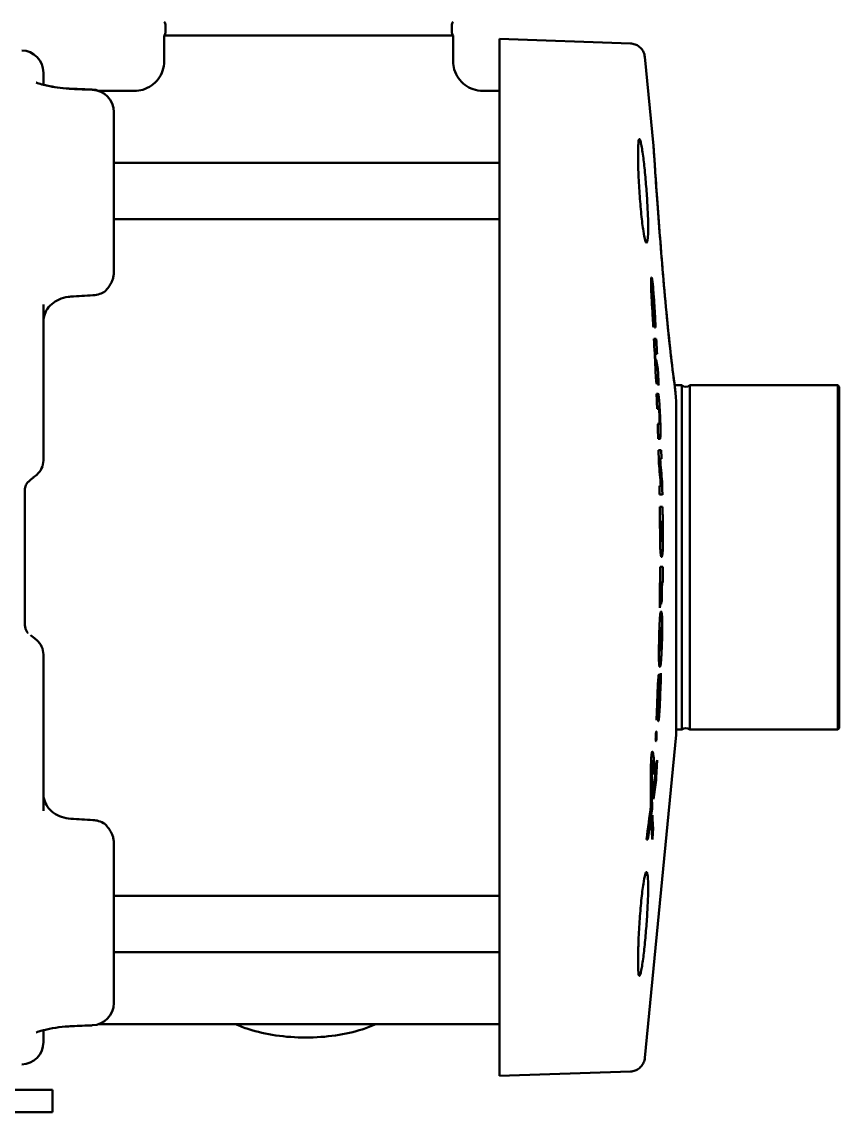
# Model space of a CAD drawing. Header units: millimetres. Extents: x -225363 to 347188, y -782467 to 813415.
# Drawn here: x 54386 to 54496.3, y 13628.4 to 13775.6 of the extents above; entities that cross this region are included whole.
import ezdxf

# ---------------------------------------------------------------- set-up
doc = ezdxf.new("R2010")
doc.units = ezdxf.units.MM
doc.layers.add('Visible (ISO)', color=7, linetype='Continuous', lineweight=50)

# ---------------------------------------------------------------- blocks, each defined once
blk = doc.blocks.new('bomtangap')
at = {"layer": 'Visible (ISO)'}
for p, q in [((54170.32, 20476.45), (54170.32, 20477.25)), ((54208.92, 20476.45), (54208.92, 20477.25)), ((54146.19, 20474.85), (54163.88, 20475.47)), ((54163.88, 20470.85), (54163.88, 20475.47)), ((54209.12, 20475.92), (54170.12, 20475.92)), ((54170.12, 20475.92), (54170.12, 20473.45)), ((54209.12, 20475.92), (54209.12, 20473.45)), ((54143.08, 20461.02), (54144.25, 20473.02)), ((54170.12, 20472.45), (54170.12, 20473.45)), ((54209.12, 20472.45), (54209.12, 20473.45)), ((54163.88, 20470.85), (54163.88, 20446.08)), ((54225.42, 20470.9), (54225.42, 20469.25)), ((54166.12, 20468.45), (54163.88, 20468.45)), ((54217.99, 20468.45), (54213.12, 20468.45)), ((54225.42, 20469.25), (54225.42, 20469.25)), ((54215.92, 20465.58), (54215.92, 20446.74)), ((54215.92, 20458.74), (54163.88, 20458.74)), ((54215.92, 20451.14), (54163.88, 20451.14)), ((54163.88, 20364.81), (54163.88, 20446.08)), ((54215.92, 20446.74), (54215.92, 20444.22)), ((54215.92, 20443.85), (54215.92, 20444.22)), ((54143.22, 20441.13), (54143.36, 20441.14)), ((54143.06, 20438.5), (54142.97, 20438.51)), ((54225.42, 20439.58), (54225.42, 20418.55)), ((54143.06, 20437.04), (54143.13, 20437.04)), ((54143.02, 20434.95), (54142.71, 20434.96)), ((54142.6, 20432.95), (54142.92, 20432.96)), ((54142.86, 20432.95), (54142.92, 20432.96)), ((54142.83, 20431), (54142.71, 20431)), ((54142.49, 20430.89), (54142.82, 20430.89)), ((54118.02, 20428.5), (54118.22, 20428.7)), ((54118.02, 20382.4), (54118.02, 20428.5)), ((54118.22, 20382.2), (54118.22, 20428.7)), ((54118.22, 20428.7), (54138.19, 20428.7)), ((54138.19, 20382.2), (54138.19, 20428.7)), ((54139.25, 20382.2), (54139.25, 20428.7)), ((54139.25, 20428.7), (54140.22, 20428.7)), ((54142.47, 20427.56), (54142.67, 20427.56)), ((54140, 20381.5), (54140, 20426.32)), ((54142.4, 20425.51), (54142.59, 20425.52)), ((54142.32, 20423.5), (54142.52, 20423.49)), ((54142.45, 20421.45), (54142.24, 20421.44)), ((54142, 20418.74), (54142.19, 20418.74)), ((54142.37, 20418.75), (54142.19, 20418.74)), ((54226.32, 20416.62), (54226.8, 20416.22)), ((54141.92, 20415.7), (54142.14, 20415.7)), ((54227.92, 20414.63), (54227.92, 20396.26)), ((54142.21, 20410.25), (54142.15, 20410.24)), ((54142.19, 20407.7), (54142.02, 20407.71)), ((54141.93, 20402.07), (54142.02, 20402.07)), ((54142.02, 20402.07), (54142.11, 20402.08)), ((54142.11, 20402.08), (54142.2, 20402.08)), ((54141.95, 20399.73), (54142.04, 20399.73)), ((54142.14, 20399.19), (54142.23, 20399.19)), ((54142.08, 20398.13), (54142.03, 20398.13)), ((54142.13, 20395.88), (54142.1, 20395.88)), ((54142.13, 20395.88), (54142.28, 20395.88)), ((54226.32, 20394.27), (54226.8, 20394.67)), ((54142.17, 20392.92), (54142.2, 20392.92)), ((54142.17, 20392.92), (54142.35, 20392.91)), ((54142.35, 20392.91), (54142.2, 20392.92)), ((54225.42, 20392.34), (54225.42, 20371.23)), ((54142.44, 20387.07), (54142.54, 20387.07)), ((54142.44, 20385.9), (54142.33, 20385.91)), ((54142.58, 20383.95), (54142.67, 20383.49)), ((54118.02, 20382.4), (54118.22, 20382.2)), ((54118.22, 20382.2), (54138.19, 20382.2)), ((54139.25, 20382.2), (54140, 20382.2)), ((54140, 20381.5), (54144.25, 20337.87)), ((54142.77, 20381.43), (54142.7, 20381.43)), ((54142.72, 20381.86), (54142.71, 20381.86)), ((54142.74, 20381.13), (54142.72, 20381.13)), ((54142.73, 20381.42), (54142.73, 20381.32)), ((54142.77, 20381.42), (54142.73, 20381.42)), ((54142.74, 20381.32), (54142.73, 20381.32)), ((54142.74, 20381.42), (54142.76, 20381.42)), ((54142.75, 20381.19), (54142.74, 20381.19)), ((54142.77, 20381.42), (54142.76, 20381.42)), ((54142.78, 20381.14), (54142.76, 20381.14)), ((54142.78, 20380.71), (54142.77, 20380.71)), ((54143.19, 20377.92), (54143.41, 20377.92)), ((54142.74, 20375.38), (54142.95, 20375.39)), ((54215.92, 20366.6), (54215.92, 20366.98)), ((54215.92, 20366.6), (54215.92, 20364.06)), ((54163.88, 20340.04), (54163.88, 20364.81)), ((54215.92, 20364.06), (54215.92, 20345.29)), ((54215.92, 20359.75), (54163.88, 20359.75)), ((54215.92, 20352.15), (54163.88, 20352.15)), ((54217.92, 20342.45), (54163.88, 20342.45)), ((54225.42, 20341.62), (54225.42, 20339.99)), ((54225.42, 20341.62), (54225.42, 20341.62)), ((54163.88, 20335.43), (54163.88, 20340.04)), ((54146.19, 20336.04), (54163.88, 20335.43)), ((54230.21, 20333.55), (54224.21, 20333.55)), ((54224.21, 20333.55), (54224.21, 20330.55)), ((54230.21, 20330.55), (54224.21, 20330.55))]:
    blk.add_line(p, q, dxfattribs=at)
for centre, radius, start, end in [((54169.52, 20477.25), 0.8, 0, 41.4096), ((54209.72, 20477.25), 0.8, 138.5904, 180), ((54169.52, 20476.45), 0.8, 318.5904, 0), ((54209.72, 20476.45), 0.8, 180, 221.4096), ((54228.44, 20470.9), 3.02, 92, 180), ((54218.94, 20465.58), 3.02, 92.3192, 180), ((54218.94, 20465.6), 3.02, 92.3168, 109.8002), ((54138.72, 20429.3), 0.8, 228.5904, 311.4096), ((54227.94, 20418.55), 2.52, 180, 230), ((54227.94, 20392.34), 2.52, 130, 180), ((54138.72, 20381.6), 0.8, 48.5904, 131.4096), ((54218.94, 20345.29), 3.02, 180, 267.6832), ((54228.44, 20339.99), 3.02, 180, 268)]:
    blk.add_arc(centre, radius, start, end, dxfattribs=at)
for centre, major_axis, ratio, start_param, end_param in [((54218.94, 20465.58), (-0.12, 3.02), 0.013212, 6.282995, 6.283185), ((54220.91, 20437.11), (4.48, 0.66), 0.863492, 6.156505, 6.202468), ((54154.4, 20496.59), (-13.17, -101.06), 0.031746, 5.595904, 5.64454), ((54156.68, 20507.99), (-15.19, -114.54), 0.033524, 5.618235, 5.66225), ((54649.33, 20405.06), (0, 507.46), 0.999391, 1.550973, 1.553316), ((54250.59, 20396.26), (326.33, -273.83), 0.00001, 4.639296, 4.641405), ((54594.37, 20405.4), (0, 452.74), 0.999391, 1.560121, 1.562301), ((54614.03, 20405.41), (0, 472.2), 0.999391, 1.560552, 1.562661), ((54577.64, 20405.45), (0, 436.1), 0.999391, 1.573689, 1.57856), ((54595.1, 20405.49), (0, 453.46), 0.999391, 1.578347, 1.583516), ((54250.59, 20414.63), (326.34, 273.83), 0.00001, 1.642677, 1.644812), ((54372.09, 21002.12), (-225.38, -649.12), 0.070324, 6.010812, 6.011882), ((54368.76, 19312.28), (220.24, -1124.24), 0.047176, 3.446474, 3.447281), ((54220.91, 20373.72), (4.48, -0.66), 0.862923, 0.080387, 0.126351)]:
    blk.add_ellipse(centre, major_axis=major_axis, ratio=ratio, start_param=start_param, end_param=end_param, dxfattribs=at)
for points, knots in [([(54144.25, 20473.02), (54144.27, 20473.24), (54144.33, 20473.46), (54144.51, 20473.85), (54144.63, 20474.04), (54144.92, 20474.35), (54145.09, 20474.49), (54145.46, 20474.7), (54145.67, 20474.77), (54145.98, 20474.83), (54146.09, 20474.84), (54146.19, 20474.85)], [0, 0, 0, 0, 0.0655061, 0.0655061, 0.1297416, 0.1297416, 0.1941508, 0.1941508, 0.2586314, 0.2586314, 0.2894591, 0.2894591, 0.2894591, 0.2894591]), ([(54166.12, 20468.45), (54166.55, 20468.45), (54166.99, 20468.52), (54167.8, 20468.79), (54168.19, 20468.99), (54168.87, 20469.51), (54169.17, 20469.82), (54169.65, 20470.52), (54169.84, 20470.91), (54170.07, 20471.68), (54170.12, 20472.07), (54170.12, 20472.45)], [0, 0, 0, 0, 0.1297449, 0.1297449, 0.2571145, 0.2571145, 0.384575, 0.384575, 0.5120283, 0.5120283, 0.6257209, 0.6257209, 0.6257209, 0.6257209]), ([(54209.12, 20472.45), (54209.12, 20472.01), (54209.19, 20471.57), (54209.47, 20470.76), (54209.67, 20470.38), (54210.18, 20469.7), (54210.5, 20469.4), (54211.19, 20468.91), (54211.59, 20468.73), (54212.36, 20468.5), (54212.74, 20468.45), (54213.12, 20468.45)], [0, 0, 0, 0, 0.1297456, 0.1297456, 0.2571166, 0.2571166, 0.3845796, 0.3845796, 0.512035, 0.512035, 0.6257192, 0.6257192, 0.6257192, 0.6257192]), ([(54225.39, 20469.25), (54225.74, 20469.33), (54226.02, 20469.42), (54226.28, 20469.52), (54226.34, 20469.55), (54226.4, 20469.58), (54226.41, 20469.58), (54226.41, 20469.58)], [0, 0, 0, 0, 0.1631115, 0.1631115, 0.2345214, 0.2345214, 0.2822177, 0.2822177, 0.2822177, 0.2822177]), ([(54221.56, 20468.71), (54222.1, 20468.73), (54222.64, 20468.77), (54223.65, 20468.9), (54224.13, 20468.98), (54224.86, 20469.12), (54225.14, 20469.18), (54225.39, 20469.25)], [0, 0, 0, 0, 0.1617767, 0.1617767, 0.3216735, 0.3216735, 0.4349029, 0.4349029, 0.4349029, 0.4349029]), ([(54221.56, 20468.73), (54222.1, 20468.75), (54222.65, 20468.8), (54223.66, 20468.92), (54224.14, 20469), (54224.83, 20469.14), (54225.07, 20469.19), (54225.3, 20469.24)], [0, 0, 0, 0, 0.162241, 0.162241, 0.3226181, 0.3226181, 0.4213489, 0.4213489, 0.4213489, 0.4213489]), ([(54145.14, 20461.09), (54145.13, 20461.23), (54145.12, 20461.36), (54145.08, 20461.83), (54145.02, 20461.98), (54144.9, 20461.89), (54144.82, 20461.64), (54144.64, 20460.74), (54144.54, 20460.1), (54144.45, 20459.37), (54144.37, 20458.74), (54144.28, 20457.96), (54144.13, 20456.29), (54144.05, 20455.41), (54143.94, 20453.77), (54143.89, 20452.9), (54143.82, 20451.3), (54143.8, 20450.57), (54143.8, 20449.54), (54143.81, 20449.13), (54143.83, 20448.8)], [-0.934377, -0.934377, -0.934377, -0.934377, -0.846413, -0.846413, -0.564789, -0.564789, -0.282394, -0.282394, 0, 0, 0, 0.247435, 0.247435, 0.494869, 0.494869, 0.740949, 0.740949, 0.987029, 0.987029, 1.179214, 1.179214, 1.179214, 1.179214]), ([(54140.23, 20428.79), (54140.4, 20430.03), (54140.59, 20431.51), (54140.96, 20434.79), (54141.15, 20436.62), (54141.51, 20440.4), (54141.69, 20442.39), (54142.02, 20446.26), (54142.17, 20448.2), (54142.44, 20451.77), (54142.56, 20453.46), (54142.77, 20456.35), (54142.85, 20457.6), (54142.98, 20459.53), (54143.03, 20460.22), (54143.06, 20460.71), (54143.06, 20460.8), (54143.07, 20460.89), (54143.07, 20460.91), (54143.07, 20460.93), (54143.07, 20460.93), (54143.07, 20460.94), (54143.07, 20460.94), (54143.07, 20460.94), (54143.07, 20460.94), (54143.07, 20460.94), (54143.07, 20460.94), (54143.07, 20460.94), (54143.07, 20460.94), (54143.07, 20460.94), (54143.07, 20460.94), (54143.07, 20460.95), (54143.07, 20460.95), (54143.07, 20460.95), (54143.07, 20460.95), (54143.07, 20460.95), (54143.07, 20460.95), (54143.07, 20460.95), (54143.07, 20460.95), (54143.07, 20460.95), (54143.07, 20460.95), (54143.07, 20460.96), (54143.08, 20460.98), (54143.08, 20461), (54143.08, 20461.01), (54143.08, 20461.02)], [0, 0, 0, 0, 0.572009, 0.572009, 1.153251, 1.153251, 1.738749, 1.738749, 2.326121, 2.326121, 2.913861, 2.913861, 3.500788, 3.500788, 4.087723, 4.087723, 4.26622, 4.26622, 4.355843, 4.355843, 4.400553, 4.400553, 4.422822, 4.422822, 4.43391, 4.43391, 4.439434, 4.439434, 4.442202, 4.442202, 4.443654, 4.443654, 4.444186, 4.444186, 4.444381, 4.444381, 4.444515, 4.444515, 4.444684, 4.444684, 4.4451, 4.4451, 4.448683, 4.448683, 4.452293, 4.452293, 4.452293, 4.452293]), ([(54141.34, 20438.56), (54141.52, 20440.49), (54141.7, 20442.52), (54142.03, 20446.43), (54142.18, 20448.36), (54142.45, 20451.92), (54142.57, 20453.59), (54142.77, 20456.46), (54142.86, 20457.7), (54142.98, 20459.59), (54143.03, 20460.27), (54143.06, 20460.73), (54143.06, 20460.81), (54143.07, 20460.89), (54143.07, 20460.91), (54143.07, 20460.93), (54143.07, 20460.94), (54143.07, 20460.94), (54143.07, 20460.94), (54143.07, 20460.94), (54143.07, 20460.94), (54143.07, 20460.94), (54143.07, 20460.94), (54143.07, 20460.94)], [0, 0, 0, 0, 0.59673, 0.59673, 1.183632, 1.183632, 1.771424, 1.771424, 2.358531, 2.358531, 2.944978, 2.944978, 3.115408, 3.115408, 3.200914, 3.200914, 3.243562, 3.243562, 3.264802, 3.264802, 3.275375, 3.275375, 3.278933, 3.278933, 3.278933, 3.278933]), ([(54143.83, 20448.8), (54143.84, 20448.71), (54143.85, 20448.62), (54143.89, 20448.19), (54143.94, 20447.99), (54144.05, 20447.91), (54144.13, 20448.02), (54144.28, 20448.57), (54144.37, 20449), (54144.54, 20450.12), (54144.64, 20450.9), (54144.82, 20452.67), (54144.9, 20453.65), (54145.02, 20455.53), (54145.08, 20456.53), (54145.15, 20458.38), (54145.17, 20459.23), (54145.17, 20460.35), (54145.16, 20460.76), (54145.14, 20461.09)], [-3.050921, -3.050921, -3.050921, -3.050921, -2.997025, -2.997025, -2.750945, -2.750945, -2.503511, -2.503511, -2.256076, -2.256076, -1.973682, -1.973682, -1.691287, -1.691287, -1.409663, -1.409663, -1.128038, -1.128038, -0.934377, -0.934377, -0.934377, -0.934377]), ([(54143.1, 20436.52), (54143.1, 20436.55), (54143.1, 20436.59), (54143.11, 20436.67), (54143.11, 20436.71), (54143.12, 20436.82), (54143.12, 20436.9), (54143.14, 20437.12), (54143.15, 20437.27), (54143.17, 20437.73), (54143.19, 20438.04), (54143.23, 20438.65), (54143.28, 20439.47), (54143.34, 20440.55), (54143.36, 20440.92), (54143.39, 20441.59), (54143.4, 20441.93), (54143.41, 20442.43), (54143.41, 20442.61), (54143.41, 20442.92), (54143.4, 20443.03), (54143.39, 20443.17), (54143.38, 20443.24), (54143.34, 20443.26), (54143.32, 20443.25), (54143.27, 20443.09), (54143.26, 20442.99), (54143.22, 20442.73), (54143.2, 20442.57), (54143.15, 20442.13), (54143.13, 20441.82), (54143.05, 20440.85), (54143, 20440.08), (54142.94, 20439.03), (54142.9, 20438.49), (54142.86, 20437.76), (54142.85, 20437.51), (54142.83, 20437.14), (54142.83, 20437.01), (54142.82, 20436.82), (54142.81, 20436.76), (54142.81, 20436.66), (54142.81, 20436.63), (54142.81, 20436.56), (54142.8, 20436.53), (54142.8, 20436.5)], [0, 0, 0, 0, 0.0117205, 0.0117205, 0.0234292, 0.0234292, 0.0464196, 0.0464196, 0.0925966, 0.0925966, 0.1847966, 0.1847966, 0.2776183, 0.2776183, 0.3246706, 0.3246706, 0.3682213, 0.3682213, 0.3968338, 0.3968338, 0.4238662, 0.4238662, 0.4426452, 0.4426452, 0.4544705, 0.4544705, 0.4621676, 0.4621676, 0.4700176, 0.4700176, 0.482029, 0.482029, 0.5093999, 0.5093999, 0.5288912, 0.5288912, 0.5389665, 0.5389665, 0.5441138, 0.5441138, 0.5467088, 0.5467088, 0.548013, 0.548013, 0.5494076, 0.5494076, 0.5494076, 0.5494076]), ([(54215.92, 20443.85), (54215.92, 20443.74), (54215.93, 20443.64), (54215.97, 20443.37), (54216, 20443.2), (54216.11, 20442.89), (54216.17, 20442.74), (54216.34, 20442.38), (54216.47, 20442.18), (54216.75, 20441.77), (54216.92, 20441.56), (54217.09, 20441.38)], [-0.2927313, -0.2927313, -0.2927313, -0.2927313, -0.2544534, -0.2544534, -0.1997003, -0.1997003, -0.1506613, -0.1506613, -0.0792293, -0.0792293, 0, 0, 0, 0]), ([(54217.09, 20441.38), (54217.09, 20441.37), (54217.09, 20441.37), (54217.1, 20441.36), (54217.1, 20441.36), (54217.11, 20441.36)], [-0.008764274, -0.008764274, -0.008764274, -0.008764274, -0.006994694, -0.006994694, -0.005916017, -0.005916017, -0.005916017, -0.005916017]), ([(54218.74, 20440.84), (54218.41, 20440.86), (54218.09, 20440.92), (54217.55, 20441.11), (54217.31, 20441.22), (54217.11, 20441.36)], [0, 0, 0, 0, 0.0974721, 0.0974721, 0.1764397, 0.1764397, 0.1764397, 0.1764397]), ([(54142.97, 20438.51), (54142.97, 20438.51), (54142.97, 20438.51), (54142.97, 20438.55), (54142.98, 20438.58), (54142.98, 20438.64), (54142.98, 20438.65), (54142.98, 20438.71), (54142.98, 20438.75), (54142.99, 20438.84), (54142.99, 20438.89), (54143, 20439.08), (54143.01, 20439.22), (54143.03, 20439.61), (54143.05, 20439.88), (54143.08, 20440.29), (54143.1, 20440.46), (54143.12, 20440.71), (54143.13, 20440.8), (54143.16, 20440.96), (54143.17, 20441.02), (54143.2, 20441.14), (54143.22, 20441.14), (54143.23, 20441.12), (54143.24, 20441.1), (54143.25, 20441.01), (54143.26, 20440.94), (54143.26, 20440.76), (54143.26, 20440.65), (54143.25, 20440.37), (54143.25, 20440.19), (54143.22, 20439.67), (54143.2, 20439.32), (54143.16, 20438.58), (54143.14, 20438.27), (54143.11, 20437.82), (54143.1, 20437.67), (54143.09, 20437.44), (54143.08, 20437.36), (54143.07, 20437.24), (54143.07, 20437.2), (54143.07, 20437.15), (54143.07, 20437.13), (54143.06, 20437.09), (54143.06, 20437.06), (54143.06, 20437.04)], [0, 0, 0, 0, 0.001392, 0.001392, 0.010836, 0.010836, 0.01754, 0.01754, 0.029713, 0.029713, 0.046065, 0.046065, 0.088301, 0.088301, 0.174317, 0.174317, 0.229668, 0.229668, 0.269006, 0.269006, 0.309325, 0.309325, 0.381604, 0.381604, 0.465006, 0.465006, 0.552366, 0.552366, 0.640631, 0.640631, 0.765203, 0.765203, 1.004067, 1.004067, 1.222359, 1.222359, 1.340184, 1.340184, 1.398028, 1.398028, 1.427021, 1.427021, 1.440899, 1.440899, 1.455103, 1.455103, 1.455103, 1.455103]), ([(54225.42, 20437.45), (54225.41, 20437.57), (54225.4, 20437.68), (54225.32, 20438.13), (54225.2, 20438.46), (54224.85, 20439.1), (54224.6, 20439.4), (54224.01, 20439.91), (54223.67, 20440.13), (54222.92, 20440.46), (54222.51, 20440.58), (54221.97, 20440.65), (54221.84, 20440.66), (54221.72, 20440.67)], [0.0000273, 0.0000273, 0.0000273, 0.0000273, 0.0394509, 0.0394509, 0.1590004, 0.1590004, 0.2864539, 0.2864539, 0.4136019, 0.4136019, 0.5403315, 0.5403315, 0.5773285, 0.5773285, 0.5773285, 0.5773285]), ([(54140.35, 20429.66), (54140.54, 20431.11), (54140.75, 20432.83), (54141.08, 20435.92), (54141.21, 20437.22), (54141.34, 20438.56)], [0, 0, 0, 0, 0.619174, 0.619174, 1.030803, 1.030803, 1.030803, 1.030803]), ([(54142.83, 20431.07), (54142.82, 20430.83), (54142.8, 20430.42), (54142.77, 20429.92), (54142.76, 20429.7), (54142.73, 20429.35), (54142.72, 20429.25), (54142.7, 20429.12), (54142.69, 20429.04), (54142.67, 20428.94), (54142.66, 20428.91), (54142.63, 20428.88), (54142.62, 20428.9), (54142.6, 20428.96), (54142.59, 20429.01), (54142.58, 20429.13), (54142.58, 20429.21), (54142.58, 20429.41), (54142.58, 20429.52), (54142.59, 20429.82), (54142.59, 20429.95), (54142.59, 20430.03)], [-0.5205235, -0.5205235, -0.5205235, -0.5205235, -0.371474, -0.371474, -0.3060671, -0.3060671, -0.2636431, -0.2636431, -0.2207061, -0.2207061, -0.1830815, -0.1830815, -0.1294574, -0.1294574, -0.080211, -0.080211, -0.0491937, -0.0491937, -0.0257273, -0.0257273, -0.000001, -0.000001, -0.000001, -0.000001]), ([(54142.81, 20431.93), (54142.8, 20431.76), (54142.79, 20431.55), (54142.77, 20431.33), (54142.77, 20431.26), (54142.75, 20431.15), (54142.75, 20431.11), (54142.74, 20431.04), (54142.73, 20431.02), (54142.71, 20430.99), (54142.7, 20431), (54142.69, 20431.03), (54142.69, 20431.05), (54142.68, 20431.11), (54142.68, 20431.14), (54142.68, 20431.23), (54142.68, 20431.29), (54142.68, 20431.4), (54142.68, 20431.49), (54142.69, 20431.68), (54142.69, 20431.84), (54142.71, 20432.14)], [-1.556405, -1.556405, -1.556405, -1.556405, -1.200231, -1.200231, -1.066308, -1.066308, -0.962629, -0.962629, -0.842157, -0.842157, -0.627568, -0.627568, -0.480963, -0.480963, -0.356408, -0.356408, -0.233514, -0.233514, -0.088996, -0.088996, 0, 0, 0, 0]), ([(54140.1, 20427.52), (54140.11, 20427.71), (54140.13, 20427.9), (54140.17, 20428.26), (54140.19, 20428.43), (54140.21, 20428.65), (54140.22, 20428.72), (54140.23, 20428.79)], [0, 0, 0, 0, 0.05736, 0.05736, 0.1136479, 0.1136479, 0.1397539, 0.1397539, 0.1397539, 0.1397539]), ([(54142.47, 20427.56), (54142.47, 20427.56), (54142.46, 20427.56), (54142.45, 20427.55), (54142.45, 20427.55), (54142.44, 20427.54), (54142.44, 20427.54), (54142.43, 20427.52), (54142.43, 20427.52), (54142.43, 20427.51), (54142.42, 20427.5), (54142.42, 20427.49), (54142.41, 20427.47), (54142.39, 20427.38), (54142.38, 20427.3), (54142.35, 20427.03), (54142.33, 20426.85), (54142.25, 20425.83), (54142.21, 20424.96), (54142.16, 20423.72), (54142.15, 20423.14), (54142.14, 20422.26), (54142.14, 20422.04), (54142.15, 20421.86), (54142.16, 20421.71), (54142.18, 20421.54), (54142.19, 20421.51), (54142.2, 20421.47), (54142.2, 20421.46), (54142.22, 20421.44), (54142.23, 20421.44), (54142.24, 20421.44)], [0, 0, 0, 0, 0.0302159, 0.0302159, 0.0348188, 0.0348188, 0.0418309, 0.0418309, 0.0448594, 0.0448594, 0.0497996, 0.0497996, 0.0565358, 0.0565358, 0.0642603, 0.0642603, 0.0684612, 0.0684612, 0.0766588, 0.0766588, 0.0857263, 0.0857263, 0.093746, 0.093746, 0.0987251, 0.0987251, 0.1013986, 0.1013986, 0.102327, 0.102327, 0.1061333, 0.1061333, 0.1061333, 0.1061333]), ([(54142.32, 20423.5), (54142.31, 20423.5), (54142.3, 20423.5), (54142.29, 20423.51), (54142.29, 20423.53), (54142.28, 20423.55), (54142.28, 20423.55), (54142.27, 20423.59), (54142.27, 20423.64), (54142.26, 20423.69), (54142.26, 20423.75), (54142.25, 20423.86), (54142.25, 20423.94), (54142.25, 20424.16), (54142.26, 20424.3), (54142.27, 20424.58), (54142.28, 20424.74), (54142.29, 20425.02), (54142.3, 20425.11), (54142.31, 20425.24), (54142.32, 20425.31), (54142.34, 20425.41), (54142.35, 20425.45), (54142.37, 20425.49), (54142.38, 20425.51), (54142.4, 20425.51)], [0, 0, 0, 0, 0.030021, 0.030021, 0.083641, 0.083641, 0.113396, 0.113396, 0.203229, 0.203229, 0.556137, 0.556137, 0.937027, 0.937027, 1.287025, 1.287025, 1.506226, 1.506226, 1.672799, 1.672799, 1.811247, 1.811247, 1.931925, 1.931925, 2.03481, 2.03481, 2.03481, 2.03481]), ([(54227.92, 20414.53), (54227.92, 20414.75), (54227.87, 20415), (54227.74, 20415.29), (54227.7, 20415.38), (54227.61, 20415.51), (54227.57, 20415.56), (54227.52, 20415.61), (54227.51, 20415.63), (54227.49, 20415.64), (54227.49, 20415.65), (54227.49, 20415.65)], [0, 0, 0, 0, 0.0941272, 0.0941272, 0.1364213, 0.1364213, 0.1727381, 0.1727381, 0.1926159, 0.1926159, 0.2088574, 0.2088574, 0.2088574, 0.2088574]), ([(54141.82, 20409.02), (54141.81, 20408.77), (54141.81, 20407.9), (54141.82, 20406.88), (54141.83, 20406.62), (54141.85, 20406.22), (54141.86, 20406.07), (54141.89, 20405.81), (54141.9, 20405.71), (54141.94, 20405.57), (54141.96, 20405.54), (54142.01, 20405.52), (54142.04, 20405.53), (54142.08, 20405.67), (54142.1, 20405.76), (54142.12, 20406), (54142.14, 20406.14), (54142.16, 20406.5), (54142.17, 20406.73), (54142.19, 20407.7), (54142.2, 20408.57), (54142.2, 20409.02)], [0, 0, 0, 0, 0.0760847, 0.0760847, 0.1061809, 0.1061809, 0.1288411, 0.1288411, 0.1514079, 0.1514079, 0.1784505, 0.1784505, 0.2017237, 0.2017237, 0.2169903, 0.2169903, 0.2316692, 0.2316692, 0.2505863, 0.2505863, 0.3025041, 0.3025041, 0.3025041, 0.3025041]), ([(54142.14, 20409.25), (54142.14, 20408.99), (54142.13, 20408.75), (54142.12, 20408.38), (54142.12, 20408.26), (54142.11, 20408.08), (54142.1, 20408), (54142.08, 20407.86), (54142.07, 20407.8), (54142.05, 20407.72), (54142.03, 20407.71), (54142, 20407.71), (54141.99, 20407.74), (54141.97, 20407.82), (54141.96, 20407.88), (54141.94, 20408.04), (54141.94, 20408.13), (54141.93, 20408.34), (54141.93, 20408.48), (54141.92, 20408.91), (54141.92, 20409.14), (54141.92, 20409.25)], [-0.2052667, -0.2052667, -0.2052667, -0.2052667, -0.1897431, -0.1897431, -0.1766632, -0.1766632, -0.1625625, -0.1625625, -0.1475369, -0.1475369, -0.1262004, -0.1262004, -0.1016716, -0.1016716, -0.0787573, -0.0787573, -0.0565396, -0.0565396, -0.0323128, -0.0323128, 0, 0, 0, 0]), ([(54142.21, 20390.67), (54142.21, 20390.68), (54142.2, 20390.68), (54142.2, 20390.68), (54142.2, 20390.68), (54142.19, 20390.69), (54142.19, 20390.7), (54142.18, 20390.72), (54142.18, 20390.73), (54142.16, 20390.79), (54142.15, 20390.84), (54142.12, 20390.99), (54142.1, 20391.12), (54142.05, 20391.61), (54142.03, 20391.94), (54141.97, 20392.97), (54141.94, 20393.83), (54141.9, 20395.6), (54141.9, 20396.39), (54141.91, 20397.17), (54141.92, 20397.44), (54141.95, 20397.8), (54141.97, 20397.91), (54141.99, 20398.03), (54142, 20398.06), (54142.01, 20398.09), (54142.01, 20398.1), (54142.02, 20398.11), (54142.02, 20398.12), (54142.03, 20398.12), (54142.03, 20398.13), (54142.03, 20398.13)], [0.000001, 0.000001, 0.000001, 0.000001, 0.0048198, 0.0048198, 0.0090666, 0.0090666, 0.0175361, 0.0175361, 0.0344157, 0.0344157, 0.0683, 0.0683, 0.1137609, 0.1137609, 0.1685337, 0.1685337, 0.290425, 0.290425, 0.4814334, 0.4814334, 0.5557178, 0.5557178, 0.602268, 0.602268, 0.623817, 0.623817, 0.6344014, 0.6344014, 0.6396609, 0.6396609, 0.6454646, 0.6454646, 0.6454646, 0.6454646]), ([(54142.25, 20390.68), (54142.25, 20390.68), (54142.26, 20390.68), (54142.26, 20390.69), (54142.26, 20390.7), (54142.27, 20390.71), (54142.27, 20390.72), (54142.29, 20390.77), (54142.29, 20390.81), (54142.31, 20390.94), (54142.33, 20391.06), (54142.34, 20391.5), (54142.35, 20391.79), (54142.35, 20392.97), (54142.34, 20393.78), (54142.31, 20394.9), (54142.29, 20396), (54142.22, 20397.22), (54142.2, 20397.46), (54142.17, 20397.73), (54142.16, 20397.87), (54142.12, 20398.01), (54142.12, 20398.05), (54142.1, 20398.08), (54142.1, 20398.1), (54142.09, 20398.11), (54142.09, 20398.11), (54142.08, 20398.12), (54142.08, 20398.12), (54142.08, 20398.13)], [0.000001, 0.000001, 0.000001, 0.000001, 0.0076303, 0.0076303, 0.0149692, 0.0149692, 0.0297809, 0.0297809, 0.0602616, 0.0602616, 0.1053909, 0.1053909, 0.1440197, 0.1440197, 0.2065684, 0.2065684, 0.2722452, 0.2722452, 0.2995315, 0.2995315, 0.31692, 0.31692, 0.3236508, 0.3236508, 0.3269917, 0.3269917, 0.328665, 0.328665, 0.3304096, 0.3304096, 0.3304096, 0.3304096]), ([(54142.17, 20392.92), (54142.17, 20392.92), (54142.17, 20392.92), (54142.17, 20392.92), (54142.16, 20392.92), (54142.16, 20392.93), (54142.16, 20392.93), (54142.15, 20392.94), (54142.15, 20392.95), (54142.13, 20392.99), (54142.12, 20393.02), (54142.11, 20393.11), (54142.1, 20393.17), (54142.07, 20393.4), (54142.07, 20393.53), (54142.04, 20393.94), (54142.03, 20394.29), (54142.02, 20394.7), (54142.02, 20394.94), (54142.03, 20395.29), (54142.03, 20395.41), (54142.04, 20395.63), (54142.05, 20395.7), (54142.06, 20395.79), (54142.07, 20395.81), (54142.08, 20395.85), (54142.08, 20395.85), (54142.09, 20395.87), (54142.09, 20395.87), (54142.09, 20395.87), (54142.1, 20395.87), (54142.1, 20395.87), (54142.1, 20395.88), (54142.1, 20395.88)], [0.000001, 0.000001, 0.000001, 0.000001, 0.0035294, 0.0035294, 0.0070093, 0.0070093, 0.0139609, 0.0139609, 0.0278245, 0.0278245, 0.0558415, 0.0558415, 0.0804839, 0.0804839, 0.1058576, 0.1058576, 0.1706235, 0.1706235, 0.2721331, 0.2721331, 0.335859, 0.335859, 0.3982543, 0.3982543, 0.4482379, 0.4482379, 0.4730485, 0.4730485, 0.4854329, 0.4854329, 0.4916651, 0.4916651, 0.4979745, 0.4979745, 0.4979745, 0.4979745]), ([(54142.2, 20392.92), (54142.2, 20392.92), (54142.2, 20392.92), (54142.2, 20392.92), (54142.2, 20392.92), (54142.21, 20392.93), (54142.21, 20392.93), (54142.22, 20392.94), (54142.22, 20392.95), (54142.23, 20392.98), (54142.24, 20393.01), (54142.25, 20393.12), (54142.26, 20393.2), (54142.27, 20393.39), (54142.27, 20393.52), (54142.27, 20393.78), (54142.27, 20393.99), (54142.26, 20394.54), (54142.25, 20394.84), (54142.23, 20395.24), (54142.23, 20395.38), (54142.2, 20395.61), (54142.19, 20395.69), (54142.17, 20395.78), (54142.16, 20395.81), (54142.15, 20395.85), (54142.15, 20395.86), (54142.14, 20395.87), (54142.14, 20395.87), (54142.14, 20395.87), (54142.13, 20395.87), (54142.13, 20395.88), (54142.13, 20395.88), (54142.13, 20395.88)], [0.000001, 0.000001, 0.000001, 0.000001, 0.0031667, 0.0031667, 0.0062911, 0.0062911, 0.0125459, 0.0125459, 0.0250845, 0.0250845, 0.0507902, 0.0507902, 0.0899146, 0.0899146, 0.1411132, 0.1411132, 0.1894052, 0.1894052, 0.2147331, 0.2147331, 0.2252109, 0.2252109, 0.2340761, 0.2340761, 0.2413803, 0.2413803, 0.2450212, 0.2450212, 0.246841, 0.246841, 0.2477786, 0.2477786, 0.2487601, 0.2487601, 0.2487601, 0.2487601]), ([(54227.49, 20395.25), (54227.49, 20395.25), (54227.5, 20395.25), (54227.53, 20395.29), (54227.56, 20395.32), (54227.63, 20395.41), (54227.67, 20395.47), (54227.77, 20395.64), (54227.82, 20395.77), (54227.9, 20396.05), (54227.92, 20396.21), (54227.92, 20396.36)], [0.0046126, 0.0046126, 0.0046126, 0.0046126, 0.0306617, 0.0306617, 0.0591899, 0.0591899, 0.0951306, 0.0951306, 0.1501702, 0.1501702, 0.2135864, 0.2135864, 0.2135864, 0.2135864]), ([(54142.58, 20383.95), (54142.57, 20384.55), (54142.53, 20385.48), (54142.51, 20386.13), (54142.5, 20386.35), (54142.48, 20386.63), (54142.48, 20386.75), (54142.46, 20386.89), (54142.46, 20386.93), (54142.45, 20387), (54142.45, 20387.02), (54142.45, 20387.05), (54142.44, 20387.06), (54142.44, 20387.07), (54142.43, 20387.07), (54142.43, 20387.05), (54142.42, 20387.04), (54142.42, 20387), (54142.42, 20386.96), (54142.42, 20386.87), (54142.42, 20386.8), (54142.42, 20386.47), (54142.43, 20386.17), (54142.45, 20385.41), (54142.45, 20385.27), (54142.47, 20384.68), (54142.48, 20384.23), (54142.48, 20383.78), (54142.47, 20383.67), (54142.47, 20383.48), (54142.46, 20383.43), (54142.45, 20383.37), (54142.45, 20383.34), (54142.43, 20383.33), (54142.42, 20383.34), (54142.4, 20383.39), (54142.39, 20383.43), (54142.36, 20383.59), (54142.35, 20383.68), (54142.32, 20383.94), (54142.31, 20384.12), (54142.27, 20384.68), (54142.25, 20385.13), (54142.19, 20386.25), (54142.19, 20386.29), (54142.13, 20387.99), (54142.11, 20388.35), (54142.1, 20388.9), (54142.09, 20389.08), (54142.09, 20389.36), (54142.08, 20389.48), (54142.08, 20389.59), (54142.08, 20389.63), (54142.08, 20389.71), (54142.08, 20389.71), (54142.08, 20389.75), (54142.07, 20389.78), (54142.07, 20389.8)], [0, 0, 0, 0, 0.1820475, 0.1820475, 0.2097268, 0.2097268, 0.2220855, 0.2220855, 0.2279251, 0.2279251, 0.2330933, 0.2330933, 0.2382943, 0.2382943, 0.2441065, 0.2441065, 0.2502272, 0.2502272, 0.259679, 0.259679, 0.273816, 0.273816, 0.3057869, 0.3057869, 0.3115926, 0.3115926, 0.3333315, 0.3333315, 0.3407912, 0.3407912, 0.3479845, 0.3479845, 0.3544566, 0.3544566, 0.3615255, 0.3615255, 0.3669829, 0.3669829, 0.3714895, 0.3714895, 0.3783309, 0.3783309, 0.3928704, 0.3928704, 0.4160248, 0.4160248, 0.4221716, 0.4221716, 0.4252589, 0.4252589, 0.4267302, 0.4267302, 0.4277884, 0.4277884, 0.4283412, 0.4283412, 0.4284033, 0.4284033, 0.4284033, 0.4284033]), ([(54142.18, 20389.22), (54142.18, 20389.13), (54142.19, 20388.74), (54142.21, 20387.79), (54142.23, 20387.45), (54142.25, 20386.92), (54142.26, 20386.73), (54142.27, 20386.43), (54142.28, 20386.3), (54142.29, 20386.13), (54142.3, 20386.08), (54142.3, 20386), (54142.31, 20385.97), (54142.32, 20385.93), (54142.32, 20385.92), (54142.33, 20385.91), (54142.33, 20385.91), (54142.34, 20385.92), (54142.34, 20385.93), (54142.34, 20385.97), (54142.34, 20385.99), (54142.35, 20386.07), (54142.35, 20386.13), (54142.34, 20386.41), (54142.33, 20386.69), (54142.29, 20388.39), (54142.29, 20388.71), (54142.29, 20389.04), (54142.29, 20389.18), (54142.3, 20389.39), (54142.31, 20389.47), (54142.32, 20389.58), (54142.33, 20389.61), (54142.34, 20389.64), (54142.35, 20389.65), (54142.37, 20389.61), (54142.38, 20389.59), (54142.39, 20389.48), (54142.4, 20389.42), (54142.42, 20389.23), (54142.43, 20389.1), (54142.47, 20388.6), (54142.49, 20388.24), (54142.57, 20386.44), (54142.64, 20384.25), (54142.67, 20383.49)], [0, 0, 0, 0, 0.0274008, 0.0274008, 0.0428087, 0.0428087, 0.0511501, 0.0511501, 0.0565277, 0.0565277, 0.0591626, 0.0591626, 0.0609344, 0.0609344, 0.0629858, 0.0629858, 0.0657158, 0.0657158, 0.0679624, 0.0679624, 0.070738, 0.070738, 0.0748536, 0.0748536, 0.0857596, 0.0857596, 0.1029105, 0.1029105, 0.1149433, 0.1149433, 0.1242237, 0.1242237, 0.1316685, 0.1316685, 0.1392986, 0.1392986, 0.1435619, 0.1435619, 0.1461232, 0.1461232, 0.1484032, 0.1484032, 0.1520242, 0.1520242, 0.1686813, 0.1686813, 0.1686813, 0.1686813]), ([(54142.75, 20380.62), (54142.75, 20380.62), (54142.75, 20380.63), (54142.74, 20380.64), (54142.73, 20380.66), (54142.72, 20380.7), (54142.71, 20380.74), (54142.7, 20380.8), (54142.69, 20380.94), (54142.68, 20381.02), (54142.67, 20381.17), (54142.66, 20381.26), (54142.66, 20381.44), (54142.66, 20381.52), (54142.66, 20381.67), (54142.66, 20381.74), (54142.66, 20381.85), (54142.67, 20381.9), (54142.68, 20381.94), (54142.68, 20381.95), (54142.69, 20381.95)], [0.3694328, 0.3694328, 0.3694328, 0.3694328, 0.3758018, 0.3758018, 0.4011201, 0.4011201, 0.4011201, 0.4260418, 0.4260418, 0.4509635, 0.4509635, 0.4757547, 0.4757547, 0.5005459, 0.5005459, 0.5253371, 0.5253371, 0.5501283, 0.5501283, 0.5699235, 0.5699235, 0.5699235, 0.5699235]), ([(54142.77, 20380.71), (54142.77, 20380.71), (54142.76, 20380.71), (54142.75, 20380.72), (54142.75, 20380.75), (54142.74, 20380.78), (54142.73, 20380.82), (54142.73, 20380.86), (54142.71, 20380.98), (54142.71, 20381.05), (54142.7, 20381.19), (54142.69, 20381.27), (54142.69, 20381.42), (54142.68, 20381.49), (54142.68, 20381.62), (54142.69, 20381.68), (54142.69, 20381.78), (54142.7, 20381.81), (54142.7, 20381.85), (54142.71, 20381.86), (54142.71, 20381.86)], [0.320463, 0.320463, 0.320463, 0.320463, 0.3259162, 0.3259162, 0.3478473, 0.3478473, 0.3478473, 0.3694838, 0.3694838, 0.3911203, 0.3911203, 0.4126435, 0.4126435, 0.4341668, 0.4341668, 0.45569, 0.45569, 0.4772133, 0.4772133, 0.4943343, 0.4943343, 0.4943343, 0.4943343]), ([(54142.69, 20381.95), (54142.69, 20381.95), (54142.69, 20381.95), (54142.7, 20381.94), (54142.71, 20381.92), (54142.73, 20381.84), (54142.74, 20381.79), (54142.75, 20381.65), (54142.76, 20381.57), (54142.77, 20381.41), (54142.78, 20381.32), (54142.78, 20381.14), (54142.79, 20381.05), (54142.79, 20380.9), (54142.78, 20380.83), (54142.78, 20380.72), (54142.77, 20380.68), (54142.76, 20380.63), (54142.76, 20380.62), (54142.75, 20380.62)], [0.1688035, 0.1688035, 0.1688035, 0.1688035, 0.17393, 0.17393, 0.1988517, 0.1988517, 0.22417, 0.22417, 0.2494882, 0.2494882, 0.2747371, 0.2747371, 0.2999859, 0.2999859, 0.3252347, 0.3252347, 0.3504836, 0.3504836, 0.3694328, 0.3694328, 0.3694328, 0.3694328]), ([(54142.73, 20381.85), (54142.72, 20381.86), (54142.72, 20381.86), (54142.72, 20381.86), (54142.72, 20381.86), (54142.71, 20381.86)], [-0.15794173, -0.15794173, -0.15794173, -0.15794173, -0.15100247, -0.15100247, -0.146487, -0.146487, -0.146487, -0.146487]), ([(54142.77, 20381.27), (54142.77, 20381.24), (54142.78, 20381.2), (54142.78, 20381.14), (54142.78, 20381.11), (54142.78, 20381.07), (54142.78, 20381.05), (54142.78, 20381.04), (54142.77, 20381.03), (54142.77, 20381.01), (54142.77, 20381.01), (54142.76, 20381.02), (54142.76, 20381.03), (54142.75, 20381.05), (54142.75, 20381.06), (54142.75, 20381.1), (54142.75, 20381.11), (54142.74, 20381.15), (54142.74, 20381.17), (54142.74, 20381.19)], [0, 0, 0, 0, 0.00967996, 0.00967996, 0.01343833, 0.01343833, 0.01708822, 0.01708822, 0.0207639, 0.0207639, 0.02444796, 0.02444796, 0.02980986, 0.02980986, 0.03792999, 0.03792999, 0.05061932, 0.05061932, 0.06602695, 0.06602695, 0.06602695, 0.06602695]), ([(54142.75, 20381.3), (54142.75, 20381.26), (54142.75, 20381.23), (54142.75, 20381.21), (54142.75, 20381.19), (54142.75, 20381.18), (54142.75, 20381.17), (54142.76, 20381.16), (54142.76, 20381.15), (54142.76, 20381.14), (54142.76, 20381.14), (54142.76, 20381.14), (54142.76, 20381.14), (54142.76, 20381.15), (54142.77, 20381.15), (54142.77, 20381.16), (54142.77, 20381.17), (54142.77, 20381.18), (54142.77, 20381.19), (54142.77, 20381.24), (54142.76, 20381.27), (54142.76, 20381.29)], [0, 0, 0, 0, 0.0141606, 0.0141606, 0.0301097, 0.0301097, 0.0451511, 0.0451511, 0.0639145, 0.0639145, 0.0960481, 0.0960481, 0.1264504, 0.1264504, 0.1450389, 0.1450389, 0.1570739, 0.1570739, 0.1641994, 0.1641994, 0.1769284, 0.1769284, 0.1769284, 0.1769284]), ([(54143.42, 20371.92), (54143.42, 20371.93), (54143.42, 20371.96), (54143.42, 20372.01), (54143.42, 20372.03), (54143.42, 20372.08), (54143.42, 20372.12), (54143.42, 20372.24), (54143.43, 20372.32), (54143.43, 20372.57), (54143.43, 20372.73), (54143.44, 20373.22), (54143.44, 20373.55), (54143.45, 20374.67), (54143.45, 20375.42), (54143.44, 20376.65), (54143.43, 20377.11), (54143.41, 20377.73), (54143.41, 20377.99), (54143.38, 20378.39), (54143.37, 20378.55), (54143.35, 20378.81), (54143.34, 20378.91), (54143.31, 20379.06), (54143.3, 20379.12), (54143.27, 20379.21), (54143.26, 20379.23), (54143.22, 20379.24), (54143.2, 20379.19), (54143.13, 20378.96), (54143.09, 20378.67), (54143.03, 20378.13), (54143.01, 20377.87), (54142.98, 20377.45), (54142.97, 20377.3), (54142.96, 20377.06), (54142.95, 20376.98), (54142.95, 20376.86), (54142.95, 20376.82), (54142.94, 20376.76), (54142.94, 20376.74), (54142.94, 20376.69), (54142.94, 20376.67), (54142.94, 20376.64)], [0.000001, 0.000001, 0.000001, 0.000001, 0.00615, 0.00615, 0.011407, 0.011407, 0.022377, 0.022377, 0.044339, 0.044339, 0.087992, 0.087992, 0.174183, 0.174183, 0.368179, 0.368179, 0.525305, 0.525305, 0.622304, 0.622304, 0.688783, 0.688783, 0.739927, 0.739927, 0.789351, 0.789351, 0.855444, 0.855444, 0.971482, 0.971482, 1.226181, 1.226181, 1.421078, 1.421078, 1.523305, 1.523305, 1.575793, 1.575793, 1.60235, 1.60235, 1.614715, 1.614715, 1.627342, 1.627342, 1.627342, 1.627342]), ([(54143.26, 20371.52), (54143.26, 20371.55), (54143.27, 20371.58), (54143.27, 20371.63), (54143.27, 20371.65), (54143.27, 20371.73), (54143.27, 20371.78), (54143.27, 20371.93), (54143.28, 20372.04), (54143.28, 20372.34), (54143.29, 20372.56), (54143.3, 20373.19), (54143.31, 20373.63), (54143.32, 20374.67), (54143.32, 20375.38), (54143.31, 20376.35), (54143.3, 20376.76), (54143.28, 20377.24), (54143.28, 20377.36), (54143.26, 20377.57), (54143.26, 20377.64), (54143.24, 20377.74), (54143.24, 20377.79), (54143.22, 20377.86), (54143.22, 20377.89), (54143.2, 20377.92), (54143.19, 20377.92), (54143.17, 20377.89), (54143.15, 20377.83), (54143.11, 20377.6), (54143.08, 20377.33), (54143.05, 20376.93), (54143.04, 20376.78), (54143.03, 20376.55), (54143.02, 20376.47), (54143.01, 20376.35), (54143.01, 20376.31), (54143.01, 20376.23), (54143.01, 20376.18), (54143, 20376.14)], [0, 0, 0, 0, 0.01288, 0.01288, 0.0244, 0.0244, 0.047474, 0.047474, 0.093907, 0.093907, 0.185672, 0.185672, 0.364325, 0.364325, 0.601544, 0.601544, 0.704564, 0.704564, 0.737678, 0.737678, 0.767125, 0.767125, 0.8009, 0.8009, 0.836978, 0.836978, 0.888509, 0.888509, 0.984405, 0.984405, 1.214456, 1.214456, 1.340237, 1.340237, 1.404546, 1.404546, 1.437037, 1.437037, 1.466874, 1.466874, 1.466874, 1.466874]), ([(54143.12, 20374.13), (54143.12, 20373.9), (54143.11, 20373.56), (54143.1, 20373.21), (54143.1, 20372.98), (54143.09, 20372.8)], [0, 0, 0, 0, 0.0862814, 0.0862814, 0.2310464, 0.2310464, 0.2310464, 0.2310464]), ([(54221.72, 20370.16), (54222.15, 20370.18), (54222.58, 20370.27), (54223.36, 20370.54), (54223.73, 20370.73), (54224.37, 20371.2), (54224.64, 20371.48), (54225.08, 20372.09), (54225.24, 20372.44), (54225.38, 20372.98), (54225.41, 20373.18), (54225.42, 20373.37)], [0, 0, 0, 0, 0.1287956, 0.1287956, 0.2552589, 0.2552589, 0.3819864, 0.3819864, 0.5088386, 0.5088386, 0.5771806, 0.5771806, 0.5771806, 0.5771806]), ([(54143.23, 20370.63), (54143.23, 20370.53), (54143.22, 20370.34), (54143.21, 20369.92), (54143.2, 20369.76), (54143.18, 20369.46), (54143.18, 20369.31), (54143.15, 20368.99), (54143.14, 20368.88), (54143.13, 20368.81)], [0, 0, 0, 0, 0.0439599, 0.0439599, 0.07208, 0.07208, 0.1003232, 0.1003232, 0.139458, 0.139458, 0.139458, 0.139458]), ([(54143.22, 20367.38), (54143.26, 20367.6), (54143.28, 20367.98), (54143.34, 20368.98), (54143.36, 20369.52), (54143.36, 20369.67)], [0, 0, 0, 0, 0.1981559, 0.1981559, 0.4866358, 0.4866358, 0.4866358, 0.4866358]), ([(54215.92, 20366.98), (54215.92, 20367.09), (54215.93, 20367.19), (54215.97, 20367.46), (54216, 20367.63), (54216.11, 20367.94), (54216.17, 20368.09), (54216.34, 20368.45), (54216.47, 20368.65), (54216.75, 20369.06), (54216.92, 20369.27), (54217.09, 20369.45)], [0, 0, 0, 0, 0.0382527, 0.0382527, 0.0929696, 0.0929696, 0.1419762, 0.1419762, 0.213361, 0.213361, 0.2925381, 0.2925381, 0.2925381, 0.2925381]), ([(54217.11, 20369.47), (54217.1, 20369.47), (54217.1, 20369.47), (54217.09, 20369.46), (54217.09, 20369.46), (54217.09, 20369.45)], [-0.002868035, -0.002868035, -0.002868035, -0.002868035, -0.001777854, -0.001777854, 0, 0, 0, 0]), ([(54217.11, 20369.47), (54217.37, 20369.64), (54217.66, 20369.77), (54218.22, 20369.93), (54218.48, 20369.97), (54218.74, 20369.99)], [0, 0, 0, 0, 0.0981129, 0.0981129, 0.1764318, 0.1764318, 0.1764318, 0.1764318]), ([(54145.14, 20352.59), (54145.13, 20352.86), (54145.12, 20353.14), (54145.08, 20354.36), (54145.02, 20355.36), (54144.9, 20357.24), (54144.82, 20358.22), (54144.64, 20359.99), (54144.54, 20360.77), (54144.45, 20361.37), (54144.37, 20361.89), (54144.28, 20362.32), (54144.13, 20362.87), (54144.05, 20362.98), (54143.94, 20362.9), (54143.89, 20362.7), (54143.82, 20361.99), (54143.8, 20361.48), (54143.8, 20360.44), (54143.81, 20359.9), (54143.83, 20359.3)], [-0.934377, -0.934377, -0.934377, -0.934377, -0.846413, -0.846413, -0.564789, -0.564789, -0.282394, -0.282394, 0, 0, 0, 0.247435, 0.247435, 0.494869, 0.494869, 0.740949, 0.740949, 0.987029, 0.987029, 1.179214, 1.179214, 1.179214, 1.179214]), ([(54143.83, 20359.3), (54143.84, 20359.14), (54143.85, 20358.96), (54143.89, 20357.99), (54143.94, 20357.12), (54144.05, 20355.48), (54144.13, 20354.6), (54144.28, 20352.93), (54144.37, 20352.15), (54144.54, 20350.79), (54144.64, 20350.15), (54144.82, 20349.25), (54144.9, 20349), (54145.02, 20348.91), (54145.08, 20349.06), (54145.15, 20349.77), (54145.17, 20350.33), (54145.17, 20351.45), (54145.16, 20352), (54145.14, 20352.59)], [-3.050921, -3.050921, -3.050921, -3.050921, -2.997025, -2.997025, -2.750945, -2.750945, -2.503511, -2.503511, -2.256076, -2.256076, -1.973682, -1.973682, -1.691287, -1.691287, -1.409663, -1.409663, -1.128038, -1.128038, -0.934377, -0.934377, -0.934377, -0.934377]), ([(54199.46, 20342.45), (54198.92, 20342.19), (54198.34, 20341.95), (54196.59, 20341.38), (54195.35, 20341.1), (54192.74, 20340.72), (54191.37, 20340.63), (54188.65, 20340.63), (54187.3, 20340.72), (54184.71, 20341.1), (54183.48, 20341.37), (54181.74, 20341.94), (54181.13, 20342.18), (54180.58, 20342.45)], [2.292016, 2.292016, 2.292016, 2.292016, 2.479916, 2.479916, 2.813637, 2.813637, 3.142317, 3.142317, 3.469604, 3.469604, 3.798285, 3.798285, 3.99117, 3.99117, 3.99117, 3.99117]), ([(54225.31, 20341.64), (54224.87, 20341.75), (54224.33, 20341.86), (54223.21, 20342.03), (54222.62, 20342.1), (54221.87, 20342.14), (54221.72, 20342.15), (54221.56, 20342.16)], [0, 0, 0, 0, 0.1968081, 0.1968081, 0.3773513, 0.3773513, 0.4231192, 0.4231192, 0.4231192, 0.4231192]), ([(54226.42, 20341.29), (54226.42, 20341.29), (54226.39, 20341.3), (54226.29, 20341.35), (54226.19, 20341.39), (54225.88, 20341.49), (54225.66, 20341.56), (54225.37, 20341.63), (54225.34, 20341.64), (54225.31, 20341.64)], [0.387121, 0.387121, 0.387121, 0.387121, 0.4523301, 0.4523301, 0.5461157, 0.5461157, 0.6680351, 0.6680351, 0.6812243, 0.6812243, 0.6812243, 0.6812243]), ([(54146.19, 20336.04), (54145.97, 20336.05), (54145.75, 20336.09), (54145.35, 20336.25), (54145.16, 20336.36), (54144.82, 20336.63), (54144.68, 20336.79), (54144.44, 20337.15), (54144.36, 20337.35), (54144.28, 20337.66), (54144.26, 20337.76), (54144.25, 20337.87)], [0, 0, 0, 0, 0.065506, 0.065506, 0.1297414, 0.1297414, 0.1941505, 0.1941505, 0.2586312, 0.2586312, 0.2894591, 0.2894591, 0.2894591, 0.2894591])]:
    blk.add_open_spline(points, degree=3, knots=knots, dxfattribs=at)
for points, degree in [([(54146.19, 20474.85), (54146.19, 20474.85), (54146.19, 20474.85), (54146.19, 20474.85), (54146.19, 20474.85), (54146.19, 20474.85)], 5), ([(54144.25, 20473.02), (54144.25, 20473.02), (54144.25, 20473.02), (54144.25, 20473.02), (54144.25, 20473.02), (54144.25, 20473.02)], 5), ([(54170.12, 20472.44), (54170.12, 20472.44), (54170.12, 20472.44), (54170.12, 20472.44)], 3), ([(54209.12, 20472.44), (54209.12, 20472.44), (54209.12, 20472.44), (54209.12, 20472.44)], 3), ([(54225.31, 20469.25), (54225.35, 20469.26), (54225.39, 20469.26), (54225.42, 20469.27)], 3), ([(54213.12, 20468.44), (54213.12, 20468.44), (54213.12, 20468.44), (54213.12, 20468.44)], 3), ([(54218.82, 20468.62), (54219.73, 20468.66), (54220.65, 20468.7), (54221.56, 20468.73)], 3), ([(54218.82, 20468.6), (54219.73, 20468.63), (54220.65, 20468.67), (54221.56, 20468.71)], 3), ([(54218.82, 20468.62), (54218.82, 20468.62), (54218.82, 20468.62), (54218.82, 20468.62), (54218.82, 20468.62)], 4), ([(54225.31, 20469.25), (54225.31, 20469.25), (54225.31, 20469.25), (54225.31, 20469.25), (54225.31, 20469.25)], 4), ([(54221.72, 20440.67), (54220.73, 20440.73), (54219.73, 20440.79), (54218.74, 20440.84)], 3), ([(54143.02, 20434.95), (54142.95, 20433.63), (54142.89, 20432.33), (54142.83, 20431.07)], 3), ([(54140.23, 20428.79), (54140.27, 20429.07), (54140.31, 20429.36), (54140.35, 20429.66)], 3), ([(54142.38, 20428.67), (54142.45, 20429.12), (54142.52, 20429.58), (54142.59, 20430.03)], 3), ([(54142.59, 20430.03), (54142.66, 20430.04), (54142.72, 20430.04), (54142.78, 20430.05)], 3), ([(54140, 20426.39), (54140.03, 20426.77), (54140.06, 20427.14), (54140.1, 20427.52)], 3), ([(54140, 20426.32), (54140, 20426.35), (54140, 20426.37), (54140, 20426.39)], 3), ([(54142.28, 20415.12), (54142.22, 20415.12), (54142.15, 20415.13), (54142.09, 20415.13)], 3), ([(54141.88, 20413.92), (54142.01, 20413.92), (54142.14, 20413.93), (54142.26, 20413.93)], 3), ([(54141.86, 20412.3), (54141.98, 20412.3), (54142.11, 20412.3), (54142.24, 20412.29)], 3), ([(54141.93, 20410.24), (54142.01, 20410.24), (54142.08, 20410.24), (54142.15, 20410.24)], 3), ([(54141.95, 20399.73), (54141.98, 20399.54), (54142.02, 20399.35), (54142.05, 20399.15)], 3), ([(54142.14, 20399.19), (54142.17, 20399.01), (54142.2, 20398.82), (54142.24, 20398.63)], 3), ([(54142.18, 20389.22), (54142.14, 20389.41), (54142.11, 20389.6), (54142.07, 20389.8)], 3), ([(54142.58, 20383.95), (54142.6, 20383.95), (54142.63, 20383.95), (54142.65, 20383.95)], 3), ([(54142.7, 20381.56), (54142.71, 20381.56), (54142.72, 20381.56), (54142.74, 20381.56), (54142.75, 20381.56), (54142.76, 20381.56)], 5), ([(54142.72, 20381.13), (54142.72, 20381.17), (54142.72, 20381.21), (54142.73, 20381.24), (54142.73, 20381.28), (54142.73, 20381.32)], 5), ([(54142.77, 20380.71), (54142.77, 20380.71), (54142.77, 20380.72), (54142.78, 20380.72)], 3), ([(54142.59, 20378.08), (54142.76, 20376.77), (54142.94, 20375.46), (54143.12, 20374.13)], 3), ([(54143.03, 20376.64), (54143, 20376.64), (54142.97, 20376.64), (54142.94, 20376.64)], 3), ([(54142.74, 20375.38), (54142.85, 20374.53), (54142.97, 20373.66), (54143.09, 20372.8)], 3), ([(54143.26, 20371.52), (54143.45, 20370.14), (54143.64, 20368.76), (54143.83, 20367.38)], 3), ([(54143.26, 20371.52), (54143.33, 20371.52), (54143.4, 20371.52), (54143.47, 20371.52)], 3), ([(54144.03, 20367.38), (54143.83, 20368.9), (54143.62, 20370.41), (54143.42, 20371.92)], 3), ([(54218.74, 20369.99), (54219.73, 20370.04), (54220.73, 20370.1), (54221.72, 20370.16)], 3), ([(54143.13, 20368.81), (54143.2, 20368.81), (54143.26, 20368.81), (54143.33, 20368.81)], 3), ([(54221.56, 20342.16), (54220.65, 20342.2), (54219.73, 20342.23), (54218.82, 20342.27)], 3)]:
    blk.add_open_spline(points, degree=degree, dxfattribs=at)
for points, weights in [([(54143.06, 20438.5), (54143, 20437.49), (54142.94, 20436.5)], [1.42073676484, 1.42932538242, 1.43749004627]), ([(54143.06, 20437.04), (54143.08, 20436.78), (54143.1, 20436.52)], [1.39706834974, 1.39451522828, 1.39185534979]), ([(54142.8, 20436.5), (54142.87, 20436.5), (54142.94, 20436.5)], [1.53539320763, 1.52254548475, 1.50939272098]), ([(54142.71, 20434.96), (54142.65, 20433.94), (54142.6, 20432.95)], [1.4863966368, 1.49564438555, 1.50436648678]), ([(54142.6, 20432.95), (54142.72, 20432.95), (54142.86, 20432.95)], [1.60117566385, 1.57484218353, 1.54748778452]), ([(54142.86, 20432.95), (54142.84, 20432.44), (54142.81, 20431.93)], [1.44703212455, 1.45092938618, 1.45470204135]), ([(54142.71, 20432.14), (54142.6, 20431.5), (54142.49, 20430.89)], [1.83882539557, 1.87810876667, 1.91730020496]), ([(54142.49, 20430.89), (54142.43, 20429.77), (54142.38, 20428.67)], [1.52327330135, 1.53307657158, 1.54214675418]), ([(54142.67, 20427.56), (54142.63, 20426.53), (54142.59, 20425.52)], [1.4690159652, 1.4756359439, 1.48169776654]), ([(54142.45, 20421.45), (54142.48, 20422.46), (54142.52, 20423.49)], [1.50439481243, 1.49925101343, 1.49349385129]), ([(54142.04, 20419.95), (54142.02, 20419.34), (54142, 20418.74)], [1.60380206339, 1.60744682254, 1.61080136465]), ([(54142.4, 20419.94), (54142.21, 20419.94), (54142.04, 20419.95)], [1.77088964708, 1.82731415325, 1.88218980381]), ([(54142.35, 20418.17), (54142.38, 20419.05), (54142.4, 20419.94)], [1.51981855866, 1.51611775613, 1.51192484553]), ([(54141.92, 20415.7), (54141.9, 20414.81), (54141.88, 20413.92)], [1.62604460146, 1.63004546062, 1.63336607437]), ([(54141.82, 20409.02), (54141.83, 20410.66), (54141.86, 20412.3)], [1.64664217521, 1.64397519182, 1.63888349029]), ([(54142.24, 20412.29), (54142.21, 20410.65), (54142.2, 20409.02)], [1.53938292588, 1.54331362108, 1.54537534948]), ([(54142.19, 20404.18), (54141.99, 20404.18), (54141.8, 20404.19)], [2.07269398911, 2.16689785984, 2.26089192428]), ([(54142.19, 20404.18), (54142.2, 20401.42), (54142.24, 20398.63)], [1.54736288358, 1.54611681922, 1.53945765745]), ([(54141.93, 20402.07), (54141.87, 20402.07), (54141.82, 20402.07)], [2.13504407469, 2.16196017559, 2.18881686016]), ([(54142.02, 20402.07), (54142.03, 20400.62), (54142.05, 20399.15)], [1.58947128289, 1.58753189845, 1.58392676886]), ([(54142.14, 20399.19), (54142.12, 20400.64), (54142.11, 20402.08)], [1.56496145998, 1.56835974226, 1.57019678838]), ([(54142.25, 20390.68), (54142.23, 20390.68), (54142.21, 20390.67)], [1.81135980275, 1.81826655993, 1.82514890756]), ([(54142.7, 20381.56), (54142.7, 20381.49), (54142.7, 20381.43)], [1.02663842745, 1.02632134237, 1.02600274006]), ([(54142.7, 20381.43), (54142.72, 20381.42), (54142.73, 20381.42)], [1.03365816322, 1.03182032231, 1.02997700371]), ([(54142.72, 20381.13), (54142.72, 20381.06), (54142.72, 20380.99)], [1.02469475245, 1.02431892504, 1.02394123243]), ([(54142.74, 20381.42), (54142.74, 20381.36), (54142.75, 20381.3)], [1.01694905434, 1.01666610112, 1.01638191991]), ([(54142.76, 20381.42), (54142.76, 20381.35), (54142.76, 20381.29)], [1.01508490537, 1.01476275822, 1.01443900345]), ([(54142.74, 20375.38), (54142.66, 20376.75), (54142.59, 20378.08)], [1.48175416947, 1.49432364653, 1.50595191513]), ([(54143, 20376.14), (54142.97, 20376.39), (54142.94, 20376.64)], [1.63903143166, 1.64766915663, 1.65628138571]), ([(54143.23, 20370.63), (54143.3, 20370.15), (54143.36, 20369.67)], [1.62219625811, 1.60583508926, 1.58942306818]), ([(54143.13, 20368.81), (54143.18, 20368.1), (54143.22, 20367.38)], [1.42052508035, 1.41383554827, 1.4069506785]), ([(54143.83, 20367.38), (54143.93, 20367.38), (54144.03, 20367.38)], [1.33594382243, 1.32288551491, 1.30943839757])]:
    blk.add_rational_spline(points, weights, degree=2, dxfattribs=at)

msp = doc.modelspace()

# ---------------------------------------------------------------- block references
at = {"xscale": -1}
msp.add_blockref('bomtangap', (108614.33, -6702.15), dxfattribs=at)

doc.saveas('drawing.dxf')
